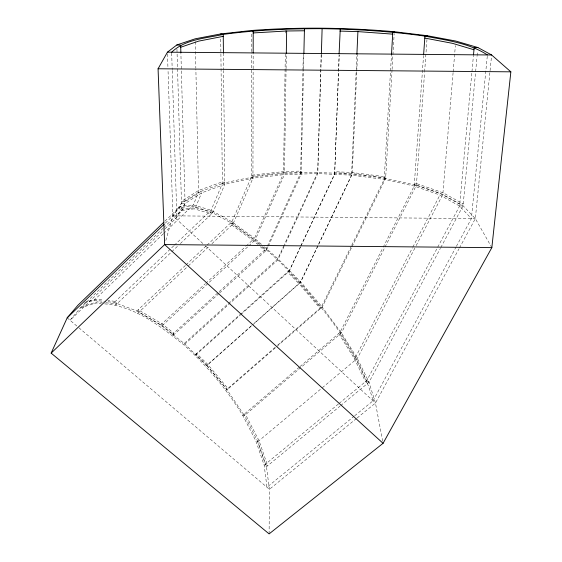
<?xml version="1.0" encoding="UTF-8"?>
<svg xmlns="http://www.w3.org/2000/svg" width="562" height="562" viewBox="0 0 562 562"><rect width="100%" height="100%" fill="white"/><g stroke="black" fill="none" stroke-linecap="round" stroke-linejoin="round"><path stroke-width="0.42" stroke-dasharray="2.81 2.11" d="M207.104 245.067L231.916 221.772L251.249 177.255L251.376 52.554M251.383 51.683L251.397 32.399M211.979 243.683L233.019 223.957L252.942 178.182L253.132 69.618M253.139 68.747L253.16 53.896M269.107 533.9L269.409 489.326L266.465 466.727L257.86 441.676L243.894 414.447L245.573 414.651L259.026 440.699L267.667 465.736L265.376 464.275L256.996 439.877M285.306 54.093L283.522 173.567L254.565 238.26L261.73 244.54M285.622 33.053L285.658 30.418M284.484 172.583L301.211 172.084L300.67 171.073L283.55 171.586L251.249 175.246L252.949 176.173L284.484 172.583L286.065 69.449M286.079 68.578L286.304 53.72M267.379 246.149L300.628 173.054L302.897 71.325M302.918 70.447L303.29 53.819M268.376 246.079L301.169 174.065L303.529 69.393M303.543 68.515L303.859 54.472M321.169 54.359L317.663 172.541L284.428 244.449M321.338 54.865L317.811 173.567L284.463 245.664M301.028 245.896L334.643 174.368L339.069 54.683M334.643 174.368L339.279 55.062M351.622 173.51L334.706 172.703L334.952 171.705L352.276 172.527L385.729 176.784L384.296 177.683L351.622 173.51L356.203 70.145M356.245 69.274L356.898 54.381M356.744 72.091L352.198 174.192L300.74 281.948L253.68 323.726M356.786 71.219L357.523 54.626M351.749 245.243L384.197 179.376L390.485 71.767M390.541 70.896L391.461 55.139M352.002 246.683L385.63 178.47L392.016 70.285M392.072 69.414L394.187 33.622M383.235 247.125L414.201 186.057L423.544 55.589M104.623 303.866C135.112 306.297 160.873 326.536 183.95 344.956C206.774 365.553 226.655 389.22 242.756 415.416L244.442 415.62L341.422 332.922L416.393 185.298L424.57 72.603M424.633 71.732L426.979 39.396M453.091 72.624L442.814 194.487L415.262 247.315M453.169 71.753L455.368 45.641M339.118 403.432L366.803 380.586L459.583 206.043L471.883 72.456M471.961 71.578L473.408 55.87M440.805 247.554L463.081 205.748L477.047 56.586M477.131 55.715L477.538 51.353M456.386 246.374L471.392 218.576L487.31 55.807M459.463 247.94L475.34 218.611L491.546 55.842M241 314.425L289.079 271.327L300.445 246.69M165.825 240.473L172.885 215.822L168.038 70.552M165.333 223.114L172.885 215.822L180.135 206.479L181.484 203.17L176.918 47.896M165.059 228.783L175.758 218.477L176.826 215.857L185.074 203.521L201.618 192.864L224.8 184.329L252.942 178.182L284.449 174.571L317.811 173.567L351.552 175.175L384.197 179.376L414.201 186.057L439.913 195.042L459.583 206.043L471.392 218.576M175.758 218.477L182.713 209.282L185.074 203.521L180.894 53.383M163.718 227.596L182.713 209.282L195.492 207.617L201.618 192.864M174.346 245.25L211.073 210.286L222.383 183.528L220.718 37.626M180.36 243.564L212.717 212.815L224.8 184.329L223.613 70.503M260.213 244.47L255.12 240.009L284.449 174.571M218.941 293.554L172.485 335.999L172.485 334.306L266.29 248.537L267.013 246.95M219.587 292.964L266.571 250.041L268.011 246.873M284.063 245.236L277.86 258.668L184.224 343.48L160.591 325.005L136.882 310.997L114.269 302.44L105.031 301.45M284.098 246.458L277.867 259.925L183.95 344.956M300.81 245.896L334.896 173.363M289.079 271.327L300.656 246.69M354.678 415.775L373.035 400.811C361.001 355.303 330.54 317.565 300.227 282.665L351.552 175.175M277.776 345.012L321.239 307.196L351.362 246.03M275.134 347.316L225.826 390.218L227.09 389.824L322.244 307.056L351.615 247.47M299.996 366.572L339.961 332.465L382.834 247.905M355.465 357.341L412.438 247.849M412.845 247.069L439.913 195.042M414.861 248.095L357.334 358.408L321.935 388.04M340.663 405.602L369.002 382.258L440.39 248.334M373.035 400.811L455.972 247.147M357.109 417.995L375.465 403.066L459.042 248.713M202.833 243.508L172.885 215.822L181.484 203.17L198.562 192.26L224.779 182.615L222.369 181.814L198.519 190.504L181.435 201.365L185.024 201.716L201.582 191.108M163.085 228.207L80.38 307.934L70.046 320.277L164.434 229.387M164.94 221.161L180.135 206.479L193.335 204.87L211.073 210.286L231.916 221.772L254.565 238.26M84.391 303.269L94.114 300.277L162.973 234.066M163.605 233.462L193.335 204.87L198.562 192.26L195.864 68.81M173.714 245.854L114.269 302.44L115.695 305.011L177.817 245.98M185.411 265.433L136.882 310.997L137.725 313.294L187.673 266.472M186.05 264.835L206.465 245.664M188.312 265.868L209.422 246.079M160.591 325.005L205.06 283.958M205.706 283.36L245.643 246.493M246.289 245.903L253.371 239.363L259.237 244.491M162.186 325.714L173.799 334.797L173.791 333.111L161.905 323.796L138.203 309.753L139.053 312.043L162.186 325.714L248.151 246.437M248.79 245.847L253.926 241.112L257.74 244.456M289.332 270.343L195.492 354.482L194.958 355.697L240.346 315.008M184.224 343.48L206.711 365.426L253.026 324.309M207.027 365.398L226.943 389.248L228.207 388.855L207.814 364.45L196.595 353.498L196.068 354.706L207.027 365.398L252.05 325.433M252.703 324.857L299.033 283.726L320.024 308.25L321.035 308.102L299.546 283.009L288.137 271.404L287.885 272.394L299.033 283.726M299.321 367.141L242.756 415.416L255.829 440.854L264.175 465.273L266.971 487.261L353.997 416.33M257.86 441.676L321.267 388.595M338.436 403.994L264.175 465.273L266.465 466.727L339.989 406.164M356.434 418.549L269.409 489.326L78.055 327.07M384.197 179.376L385.63 178.47L416.393 185.298L442.814 194.487L463.081 205.748L475.34 218.611L491.841 247.631M414.201 186.057L416.393 185.298M80.38 307.934L96.102 302.981L101.209 303.508M81.574 306.782L97.261 301.864L102.368 302.405M84.757 302.377L95.273 299.16L103.661 300.08M385.63 178.47C331.573 170.117 275.619 169.928 222.383 183.528L224.8 184.329M321.239 307.196L322.244 307.056L341.422 332.922L357.334 358.408L369.002 382.258L375.465 403.066L383.066 443.306M459.583 206.043L463.081 205.748M172.885 215.822L475.34 218.611M181.484 203.17L185.074 203.521M105.768 302.763L116.833 303.93L115.407 301.365L107.855 300.537M94.114 300.277L104.195 301.358M195.492 207.617L212.717 212.815L233.019 223.957L255.12 240.009M339.961 332.465L341.422 332.922M251.249 177.255L252.942 178.182M354.2 358.401L356.069 359.462L367.703 383.333L365.497 381.661L354.2 358.401L338.724 333.519L340.193 333.969L356.069 359.462M253.926 241.112L231.811 225.088L230.708 222.91L253.371 239.363M366.803 380.586L369.002 382.258M67.187 317.853L77.387 326.501M261.843 246.774L265.102 249.626L265.376 251.13L260.29 246.676M264.337 246.823L277.86 258.668L300.74 281.948L322.244 307.056M262.756 246.697L277.867 259.925L300.227 282.665M205.411 245.889L375.465 403.066M180.135 206.479L182.713 209.282M206.711 365.426L227.09 389.824L244.442 415.62M211.073 210.286L212.717 212.815M300.663 171.389L301.204 172.401M300.628 173.054L301.169 174.065M231.916 221.772L233.019 223.957M266.29 248.537L266.571 250.041M167.49 53.924L167.926 67.054M171.684 53.088L172.211 69.716M172.239 70.587L176.826 215.857M195.267 41.672L195.843 67.939M223.43 52.99L223.606 69.632M173.588 333.301L173.588 334.987M416.519 183.584L414.32 184.336L440.06 193.286L459.744 204.231L463.25 203.943L442.961 192.731L416.519 183.584M194.227 208.825L181.407 210.539L178.828 207.743L192.078 206.085L209.844 211.46L211.488 213.982L194.227 208.825"/><path stroke-width="0.84" d="M253.167 53.025L253.202 31.029L251.404 30.496L220.676 33.938L195.211 38.806L176.833 44.96L167.427 52.175L158.07 68.768L164.645 244.582L383.066 443.306L269.107 533.9L51.142 353.126L67.187 317.853L77.907 305.264L163.683 222.376M286.304 53.72L286.655 30.994L304.393 30.777M303.88 53.594L304.442 28.894L303.859 28.318M321.366 53.987L322.117 28.676C356.505 29.182 390.878 31.289 424.942 36.13C446.235 40.281 468.813 42.831 487.394 54.936M339.104 53.811L340.263 28.634M356.898 54.381L357.91 31.605L339.947 31.079M391.51 54.261L392.803 32.224L394.299 31.718L427.246 35.708L455.754 41.04L477.897 47.545L491.631 54.978L510.858 71.831L491.841 247.631L383.066 443.306M423.608 54.718L424.942 36.13L427.246 35.708M473.492 54.999L474.159 47.7L477.897 47.545M67.187 317.853L164.076 224.329M51.142 353.126L164.645 244.582L491.841 247.631M171.656 52.21C185.355 39.08 205.671 38.392 223.24 34.401C256.005 29.948 289.079 28.62 322.117 28.676M180.725 47.236L198.505 41.159L223.262 36.347M253.202 32.94L286.655 30.994M251.404 30.496C298.97 26.948 346.789 27.545 394.299 31.718M167.427 52.175L491.631 54.978M158.07 68.768L510.858 71.831M176.833 44.96L180.662 45.178L180.873 52.505M357.91 31.605L392.69 34.134M220.676 33.938L223.24 34.401L223.43 52.99M424.802 38.076L452.522 43.344L473.97 49.765"/></g></svg>
